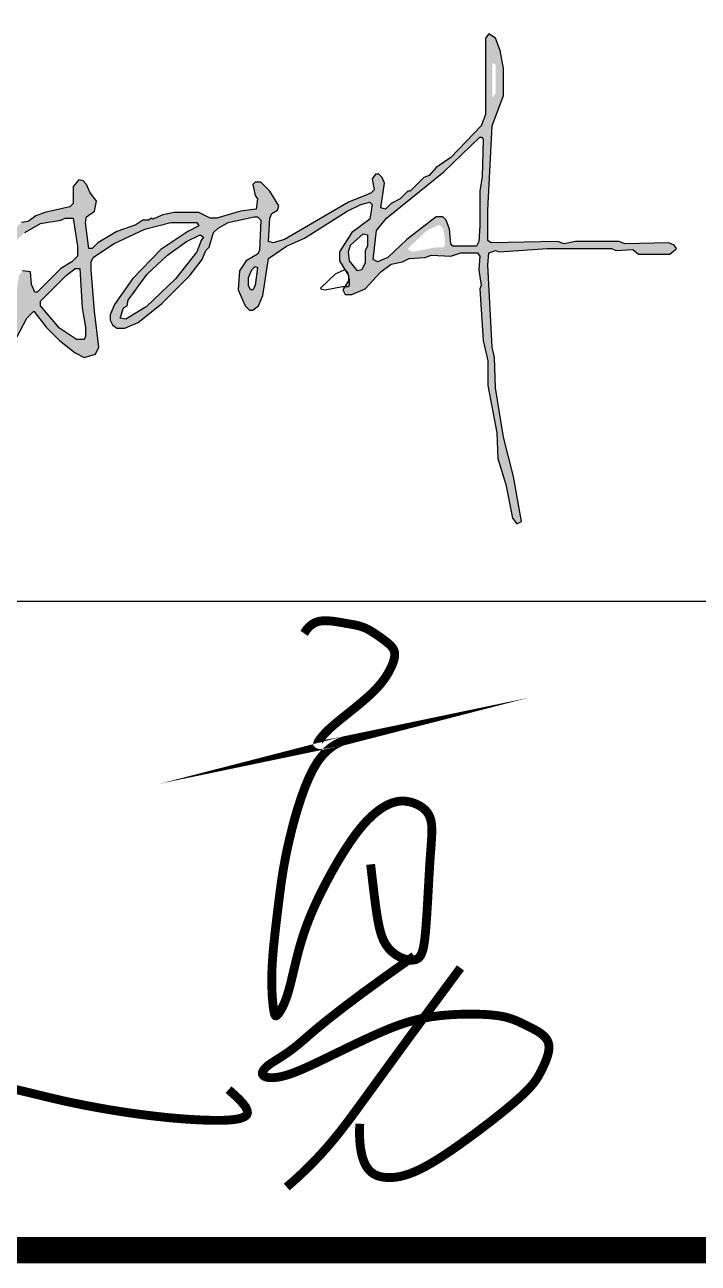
# Model space of a CAD drawing. Extents: x 1680110 to 4798266, y 269661 to 1249705.
# Drawn here: x 2418574 to 2419587, y 666824 to 668686 of the extents above; entities that cross this region are included whole.
import ezdxf

# ---------------------------------------------------------------- set-up
doc = ezdxf.new("R2010")
doc.units = 0
doc.header["$LTSCALE"] = 1000
doc.header["$MEASUREMENT"] = 0
doc.layers.add('0-签名', color=2, linetype='Continuous')
doc.layers.add('图框', color=4, linetype='Continuous')

msp = doc.modelspace()

# ---------------------------------------------------------------- hatches: boundary and pattern name
at = {"linetype": 'Continuous'}
h = msp.add_hatch(color=4, dxfattribs=at)
h.dxf.hatch_style = 1
h.paths.add_polyline_path([(2418347.611075869, 668475.1692259592), (2418349.301075868, 668476.8592259592), (2418345.921075869, 668495.4492259595), (2418335.781075869, 668505.5892259591), (2418318.881075868, 668514.0392259593), (2418276.631075868, 668520.7992259591), (2418266.491075869, 668525.869225959), (2418264.801075868, 668524.1792259595), (2418244.521075869, 668529.2492259593), (2418229.311075868, 668527.5592259589), (2418222.551075868, 668520.7992259591), (2418222.551075868, 668510.6592259594), (2418237.761075869, 668514.0392259593), (2418241.141075868, 668510.6592259594), (2418254.661075869, 668507.2792259596), (2418283.391075868, 668507.2792259596), (2418291.841075869, 668502.2092259593), (2418300.291075869, 668502.2092259593), (2418310.431075869, 668497.1392259594), (2418320.571075869, 668497.1392259594), (2418334.091075869, 668486.9992259593), (2418335.781075869, 668465.0292259596), (2418332.401075869, 668463.3392259591), (2418329.021075869, 668449.8192259591), (2418320.571075869, 668436.2992259591), (2418325.641075868, 668431.2292259593), (2418340.851075869, 668449.8192259591), (2418347.611075869, 668463.3392259591)], flags=17)
h.paths.add_polyline_path([(2418545.341075869, 668309.5492259591), (2418547.031075869, 668311.2392259595), (2418535.201075869, 668329.8292259594), (2418518.301075868, 668343.3492259594), (2418511.541075869, 668345.0392259593), (2418506.471075868, 668339.969225959), (2418506.471075868, 668334.8992259592), (2418521.681075869, 668317.9992259593), (2418513.231075868, 668314.619225959), (2418501.401075869, 668314.619225959), (2418476.051075868, 668306.1692259592), (2418465.911075869, 668380.5292259596), (2418459.151075869, 668392.3592259592), (2418454.081075869, 668392.3592259592), (2418450.701075869, 668388.9792259593), (2418450.701075869, 668360.2492259593), (2418455.771075869, 668346.7292259593), (2418455.771075869, 668329.8292259594), (2418459.151075869, 668317.9992259593), (2418459.151075869, 668302.7892259593), (2418450.701075869, 668297.719225959), (2418440.561075868, 668297.719225959), (2418430.421075869, 668292.6492259592), (2418349.301075868, 668272.369225959), (2418334.091075869, 668265.6092259592), (2418308.741075869, 668260.5392259593), (2418236.071075869, 668236.8792259592), (2418242.831075869, 668243.6392259594), (2418242.831075869, 668247.0192259589), (2418290.151075869, 668289.2692259589), (2418366.201075869, 668370.3892259594), (2418420.281075869, 668431.2292259593), (2418479.431075869, 668507.2792259596), (2418499.711075868, 668541.0792259594), (2418525.061075868, 668596.8492259594), (2418530.131075868, 668630.6492259592), (2418525.061075868, 668650.9292259595), (2418509.851075869, 668667.8292259594), (2418494.641075868, 668676.2792259596), (2418460.841075869, 668684.7292259593), (2418435.491075869, 668686.4192259592), (2418405.071075869, 668677.969225959), (2418357.751075869, 668650.9292259595), (2418318.881075868, 668618.8192259591), (2418307.051075868, 668612.0592259589), (2418300.291075869, 668605.2992259591), (2418301.981075868, 668600.2292259593), (2418310.431075869, 668601.9192259592), (2418340.851075869, 668620.5092259591), (2418359.441075869, 668637.4092259594), (2418406.761075869, 668664.4492259595), (2418430.421075869, 668672.8992259592), (2418452.391075868, 668672.8992259592), (2418460.841075869, 668669.5192259589), (2418464.221075868, 668671.2092259593), (2418467.601075869, 668667.8292259594), (2418494.641075868, 668659.3792259592), (2418501.401075869, 668650.9292259595), (2418511.541075869, 668645.8592259592), (2418514.921075869, 668637.4092259594), (2418513.231075868, 668608.6792259595), (2418498.021075869, 668583.3292259594), (2418498.021075869, 668578.2592259591), (2418477.741075869, 668539.3892259594), (2418479.431075869, 668536.0092259591), (2418464.221075868, 668512.3492259594), (2418462.531075869, 668505.5892259591), (2418452.391075868, 668497.1392259594), (2418450.701075869, 668490.3792259592), (2418389.861075869, 668414.3292259594), (2418305.361075869, 668323.0692259591), (2418286.771075869, 668306.1692259592), (2418281.701075869, 668297.719225959), (2418222.551075868, 668243.6392259594), (2418224.241075869, 668265.6092259592), (2418220.861075869, 668287.5792259594), (2418214.101075869, 668299.4092259594), (2418197.201075869, 668312.9292259595), (2418166.781075869, 668312.9292259595), (2418134.671075869, 668306.1692259592), (2418105.941075869, 668292.6492259592), (2418092.421075869, 668289.2692259589), (2418083.971075868, 668282.5092259591), (2418060.311075868, 668272.369225959), (2418036.651075869, 668257.1592259594), (2418036.651075869, 668247.0192259589), (2418045.101075869, 668241.9492259595), (2418063.691075869, 668257.1592259594), (2418116.081075869, 668282.5092259591), (2418131.291075869, 668285.8892259594), (2418138.051075868, 668290.9592259593), (2418183.681075869, 668299.4092259594), (2418197.201075869, 668294.3392259591), (2418203.961075868, 668287.5792259594), (2418207.341075869, 668279.1292259592), (2418207.341075869, 668250.3992259592), (2418200.581075869, 668226.7392259595), (2418187.061075868, 668211.5292259596), (2418190.441075869, 668194.6292259592), (2418171.851075869, 668169.2792259596), (2418158.331075869, 668160.8292259594), (2418149.881075868, 668160.8292259594), (2418122.841075869, 668170.969225959), (2418117.771075869, 668170.969225959), (2418114.391075868, 668164.2092259593), (2418121.151075869, 668157.4492259595), (2418139.741075869, 668150.6892259592), (2418158.331075869, 668148.9992259593), (2418173.541075869, 668155.7592259591), (2418188.751075869, 668169.2792259596), (2418210.721075868, 668203.0792259594), (2418219.171075869, 668211.5292259596), (2418246.211075868, 668225.0492259591), (2418258.041075869, 668226.7392259595), (2418264.801075868, 668231.8092259589), (2418283.391075868, 668235.1892259592), (2418339.161075869, 668253.7792259596), (2418386.481075868, 668263.9192259592), (2418391.551075868, 668267.2992259591), (2418405.071075869, 668268.9892259595), (2418420.281075869, 668275.7492259593), (2418435.491075869, 668277.4392259592), (2418457.461075868, 668284.1992259595), (2418460.841075869, 668282.5092259591), (2418460.841075869, 668137.1692259592), (2418457.461075868, 668118.5792259594), (2418440.561075868, 668106.7492259593), (2418440.561075868, 668096.6092259592), (2418443.941075869, 668089.8492259594), (2418457.461075868, 668079.7092259593), (2418467.601075869, 668088.1592259594), (2418474.361075869, 668110.1292259592), (2418477.741075869, 668154.0692259591), (2418477.741075869, 668284.1992259595), (2418482.811075868, 668290.9592259593), (2418516.611075869, 668299.4092259594), (2418536.891075868, 668301.0992259594)])
h.paths.add_polyline_path([(2418665.331075869, 668231.8092259589), (2418665.331075869, 668218.2892259593), (2418663.641075868, 668213.219225959), (2418651.811075868, 668213.219225959), (2418626.461075868, 668230.119225959), (2418597.731075868, 668263.9192259592), (2418597.731075868, 668270.6792259595), (2418636.601075869, 668309.5492259591), (2418650.121075869, 668319.6892259592), (2418656.881075868, 668319.6892259592), (2418660.261075869, 668260.5392259593)], flags=16)
h.paths.add_polyline_path([(2418842.781075869, 668367.0092259591), (2418839.401075869, 668361.9392259592), (2418832.641075868, 668345.0392259593), (2418800.531075869, 668304.4792259593), (2418756.591075869, 668262.2292259593), (2418726.171075869, 668243.6392259594), (2418717.721075868, 668245.3292259594), (2418722.791075869, 668260.5392259593), (2418727.861075869, 668263.9192259592), (2418729.551075868, 668272.369225959), (2418758.281075869, 668311.2392259595), (2418788.701075869, 668339.969225959), (2418817.431075869, 668360.2492259593), (2418837.711075868, 668370.3892259594)], flags=16)
h.paths.add_polyline_path([(2418923.901075869, 668321.3792259592), (2418920.521075869, 668294.3392259591), (2418917.141075868, 668287.5792259594), (2418913.761075869, 668287.5792259594), (2418910.381075868, 668294.3392259591), (2418910.381075868, 668306.1692259592), (2418915.451075869, 668317.9992259593), (2418920.521075869, 668323.0692259591)], flags=16)
h.paths.add_polyline_path([(2419089.521075869, 668370.3892259594), (2419089.521075869, 668353.4892259595), (2419086.141075868, 668346.7292259593), (2419086.141075868, 668328.1392259594), (2419081.071075869, 668317.9992259593), (2419074.311075868, 668316.3092259589), (2419062.481075868, 668331.5192259589), (2419060.791075869, 668345.0392259593), (2419064.171075869, 668355.1792259595), (2419082.761075869, 668372.0792259594)], flags=16)
h.paths.add_polyline_path([(2419206.131075868, 668365.3192259591), (2419206.131075868, 668355.1792259595), (2419204.441075869, 668351.7992259591), (2419192.611075869, 668351.7992259591), (2419158.811075868, 668345.0392259593), (2419152.051075868, 668346.7292259593), (2419150.361075869, 668350.1092259592), (2419179.091075869, 668377.1492259592), (2419197.681075869, 668385.5992259594), (2419202.751075869, 668380.5292259596)], flags=16)
h.paths.add_polyline_path([(2419263.591075869, 668514.0392259593), (2419261.901075869, 668458.2692259589), (2419258.521075869, 668436.2992259591), (2419258.521075869, 668383.9092259594), (2419256.831075869, 668360.2492259593), (2419253.451075869, 668353.4892259595), (2419217.961075868, 668353.4892259595), (2419214.581075869, 668356.869225959), (2419212.891075868, 668378.8392259591), (2419207.821075869, 668392.3592259592), (2419202.751075869, 668397.4292259595), (2419192.611075869, 668397.4292259595), (2419148.671075869, 668363.6292259592), (2419119.941075869, 668336.5892259591), (2419104.731075868, 668329.8292259594), (2419097.971075868, 668333.2092259593), (2419103.041075869, 668377.1492259592), (2419118.251075869, 668395.7392259595), (2419204.441075869, 668465.0292259596), (2419258.521075869, 668517.4192259592), (2419261.901075869, 668517.4192259592)], flags=16)
h.paths.add_polyline_path([(2419282.181075869, 668625.5792259594), (2419282.181075869, 668603.6092259592), (2419282.181075869, 668583.3292259594), (2419277.111075869, 668576.5692259591), (2419277.111075869, 668627.2692259589), (2419278.801075868, 668628.9592259593)], flags=16)
h.paths.add_polyline_path([(2419552.581075869, 668348.4192259592), (2419554.271075869, 668350.1092259592), (2419550.891075868, 668355.1792259595), (2419542.441075869, 668358.5592259589), (2419476.531075869, 668356.869225959), (2419468.081075869, 668360.2492259593), (2419402.171075869, 668360.2492259593), (2419385.271075869, 668356.869225959), (2419375.131075868, 668360.2492259593), (2419275.421075869, 668358.5592259589), (2419270.351075869, 668361.9392259592), (2419270.351075869, 668407.5692259591), (2419277.111075869, 668534.3192259591), (2419294.011075869, 668579.9492259595), (2419294.011075869, 668620.5092259591), (2419288.941075869, 668647.5492259591), (2419282.181075869, 668666.1392259594), (2419272.041075869, 668672.8992259592), (2419266.971075868, 668666.1392259594), (2419266.971075868, 668551.219225959), (2419260.211075868, 668534.3192259591), (2419214.581075869, 668486.9992259593), (2419192.611075869, 668471.7892259593), (2419182.471075868, 668459.9592259593), (2419174.021075869, 668456.5792259594), (2419153.741075869, 668436.2992259591), (2419150.361075869, 668436.2992259591), (2419138.531075869, 668424.469225959), (2419125.011075869, 668417.7092259593), (2419116.561075868, 668409.2592259591), (2419109.801075868, 668410.9492259595), (2419114.871075869, 668448.1292259592), (2419111.491075869, 668456.5792259594), (2419106.421075869, 668461.6492259592), (2419101.351075869, 668461.6492259592), (2419096.281075869, 668454.8892259594), (2419099.661075869, 668437.9892259595), (2419094.591075869, 668432.9192259592), (2419060.791075869, 668419.3992259592), (2418964.461075868, 668363.6292259592), (2418947.561075868, 668358.5592259589), (2418940.801075868, 668360.2492259593), (2418942.491075869, 668395.7392259595), (2418945.871075869, 668402.4992259593), (2418954.321075869, 668407.5692259591), (2418956.011075869, 668414.3292259594), (2418942.491075869, 668436.2992259591), (2418928.971075868, 668449.8192259591), (2418920.521075869, 668449.8192259591), (2418917.141075868, 668446.4392259592), (2418920.521075869, 668429.5392259593), (2418923.901075869, 668424.469225959), (2418922.211075868, 668409.2592259591), (2418898.551075868, 668405.8792259592), (2418863.061075868, 668395.7392259595), (2418852.921075869, 668395.7392259595), (2418836.021075869, 668404.1892259592), (2418798.841075869, 668404.1892259592), (2418781.941075869, 668400.8092259589), (2418766.731075868, 668394.0492259591), (2418765.041075869, 668395.7392259595), (2418759.971075868, 668392.3592259592), (2418751.521075869, 668392.3592259592), (2418741.381075868, 668385.5992259594), (2418712.651075869, 668375.4592259593), (2418683.921075869, 668358.5592259589), (2418675.471075868, 668350.1092259592), (2418670.401075869, 668350.1092259592), (2418665.331075869, 668388.9792259593), (2418667.021075869, 668397.4292259595), (2418678.851075869, 668405.8792259592), (2418682.231075868, 668421.0892259591), (2418672.091075869, 668434.6092259592), (2418667.021075869, 668446.4392259592), (2418661.951075869, 668451.5092259591), (2418655.191075869, 668453.1992259595), (2418646.741075869, 668443.0592259589), (2418646.741075869, 668417.7092259593), (2418641.671075869, 668412.6392259594), (2418604.491075869, 668404.1892259592), (2418590.971075868, 668399.119225959), (2418579.141075868, 668390.6692259592), (2418569.001075869, 668388.9792259593), (2418558.861075869, 668378.8392259591), (2418550.411075869, 668375.4592259593), (2418540.271075869, 668360.2492259593), (2418545.341075869, 668353.4892259595), (2418553.791075869, 668355.1792259595), (2418574.071075869, 668373.7692259589), (2418597.731075868, 668387.2892259593), (2418628.151075869, 668392.3592259592), (2418634.911075869, 668395.7392259595), (2418646.741075869, 668395.7392259595), (2418653.501075869, 668353.4892259595), (2418653.501075869, 668338.2792259596), (2418645.051075868, 668329.8292259594), (2418628.151075869, 668319.6892259592), (2418592.661075869, 668284.1992259595), (2418589.281075869, 668284.1992259595), (2418584.211075868, 668296.0292259596), (2418582.521075869, 668314.619225959), (2418570.691075869, 668316.3092259589), (2418565.621075869, 668309.5492259591), (2418557.171075869, 668255.469225959), (2418553.791075869, 668250.3992259592), (2418553.791075869, 668240.2592259591), (2418547.031075869, 668226.7392259595), (2418547.031075869, 668214.9092259594), (2418550.411075869, 668211.5292259596), (2418557.171075869, 668211.5292259596), (2418562.241075869, 668216.5992259594), (2418577.451075869, 668245.3292259594), (2418587.591075869, 668255.469225959), (2418606.181075869, 668231.8092259589), (2418626.461075868, 668211.5292259596), (2418650.121075869, 668192.9392259592), (2418663.641075868, 668186.1792259595), (2418680.541075869, 668191.2492259593), (2418685.611075869, 668201.3892259594), (2418678.851075869, 668255.469225959), (2418673.781075869, 668317.9992259593), (2418673.781075869, 668329.8292259594), (2418677.161075869, 668336.5892259591), (2418707.581075869, 668356.869225959), (2418754.901075869, 668378.8392259591), (2418793.771075869, 668388.9792259593), (2418832.641075868, 668388.9792259593), (2418836.021075869, 668383.9092259594), (2418819.121075869, 668375.4592259593), (2418778.561075868, 668348.4192259592), (2418736.311075868, 668304.4792259593), (2418709.271075869, 668265.6092259592), (2418702.511075869, 668250.3992259592), (2418702.511075869, 668241.9492259595), (2418705.891075868, 668235.1892259592), (2418712.651075869, 668230.119225959), (2418724.481075868, 668230.119225959), (2418744.761075869, 668238.5692259591), (2418780.251075869, 668267.2992259591), (2418822.501075869, 668309.5492259591), (2418841.091075869, 668333.2092259593), (2418846.161075869, 668346.7292259593), (2418851.231075868, 668351.7992259591), (2418857.991075869, 668373.7692259589), (2418864.751075869, 668380.5292259596), (2418879.961075868, 668388.9792259593), (2418918.831075869, 668397.4292259595), (2418923.901075869, 668397.4292259595), (2418928.971075868, 668392.3592259592), (2418927.281075869, 668346.7292259593), (2418923.901075869, 668341.6592259594), (2418907.001075869, 668331.5192259589), (2418896.861075869, 668316.3092259589), (2418895.171075869, 668287.5792259594), (2418905.311075868, 668263.9192259592), (2418912.071075869, 668257.1592259594), (2418917.141075868, 668257.1592259594), (2418925.591075869, 668263.9192259592), (2418932.351075869, 668279.1292259592), (2418940.801075868, 668334.8992259592), (2418967.841075869, 668353.4892259595), (2418994.881075868, 668365.3192259591), (2419059.101075869, 668405.8792259592), (2419079.381075868, 668416.0192259589), (2419092.901075869, 668419.3992259592), (2419096.281075869, 668416.0192259589), (2419092.901075869, 668394.0492259591), (2419065.861075869, 668373.7692259589), (2419047.271075869, 668345.0392259593), (2419047.271075869, 668331.5192259589), (2419060.791075869, 668309.5492259591), (2419060.791075869, 668301.0992259594), (2419052.341075869, 668287.5792259594), (2419055.721075868, 668280.8192259591), (2419065.861075869, 668280.8192259591), (2419086.141075868, 668289.2692259589), (2419109.801075868, 668314.619225959), (2419125.011075869, 668326.4492259595), (2419141.911075869, 668329.8292259594), (2419152.051075868, 668334.8992259592), (2419175.711075868, 668336.5892259591), (2419185.851075869, 668339.969225959), (2419214.581075869, 668338.2792259596), (2419229.791075869, 668343.3492259594), (2419255.141075868, 668343.3492259594), (2419258.521075869, 668338.2792259596), (2419256.831075869, 668317.9992259593), (2419260.211075868, 668294.3392259591), (2419258.521075869, 668289.2692259589), (2419263.591075869, 668211.5292259596), (2419270.351075869, 668181.1092259592), (2419270.351075869, 668143.9292259595), (2419283.871075869, 668072.9492259595), (2419285.561075868, 668034.0792259594), (2419297.391075868, 667995.2092259593), (2419307.531075869, 667944.5092259591), (2419314.291075869, 667936.0592259589), (2419321.051075868, 667939.4392259592), (2419309.221075868, 668007.0392259593), (2419294.011075869, 668066.1892259592), (2419282.181075869, 668140.5492259591), (2419280.491075869, 668186.1792259595), (2419277.111075869, 668201.3892259594), (2419270.351075869, 668324.7592259591), (2419272.041075869, 668343.3492259594), (2419282.181075869, 668346.7292259593), (2419287.251075869, 668345.0392259593), (2419359.921075869, 668350.1092259592), (2419456.251075869, 668350.1092259592), (2419463.011075869, 668346.7292259593), (2419488.361075869, 668348.4192259592), (2419496.811075868, 668341.6592259594), (2419544.131075868, 668341.6592259594)])

# ---------------------------------------------------------------- linework, layer by layer
at = {"color": 4, "linetype": 'Continuous'}
for points in [[(2419552.581075869, 668348.4192259592), (2419554.271075869, 668350.1092259592), (2419550.891075868, 668355.1792259595), (2419542.441075869, 668358.5592259589), (2419476.531075869, 668356.869225959), (2419468.081075869, 668360.2492259593), (2419402.171075869, 668360.2492259593), (2419385.271075869, 668356.869225959), (2419375.131075868, 668360.2492259593), (2419275.421075869, 668358.5592259589), (2419270.351075869, 668361.9392259592), (2419270.351075869, 668407.5692259591), (2419277.111075869, 668534.3192259591), (2419294.011075869, 668579.9492259595), (2419294.011075869, 668620.5092259591), (2419288.941075869, 668647.5492259591), (2419282.181075869, 668666.1392259594), (2419272.041075869, 668672.8992259592), (2419266.971075868, 668666.1392259594), (2419266.971075868, 668551.219225959), (2419260.211075868, 668534.3192259591), (2419214.581075869, 668486.9992259593), (2419192.611075869, 668471.7892259593), (2419182.471075868, 668459.9592259593), (2419174.021075869, 668456.5792259594), (2419153.741075869, 668436.2992259591), (2419150.361075869, 668436.2992259591), (2419138.531075869, 668424.469225959), (2419125.011075869, 668417.7092259593), (2419116.561075868, 668409.2592259591), (2419109.801075868, 668410.9492259595), (2419114.871075869, 668448.1292259592), (2419111.491075869, 668456.5792259594), (2419106.421075869, 668461.6492259592), (2419101.351075869, 668461.6492259592), (2419096.281075869, 668454.8892259594), (2419099.661075869, 668437.9892259595), (2419094.591075869, 668432.9192259592), (2419060.791075869, 668419.3992259592), (2418964.461075868, 668363.6292259592), (2418947.561075868, 668358.5592259589), (2418940.801075868, 668360.2492259593), (2418942.491075869, 668395.7392259595), (2418945.871075869, 668402.4992259593), (2418954.321075869, 668407.5692259591), (2418956.011075869, 668414.3292259594), (2418942.491075869, 668436.2992259591), (2418928.971075868, 668449.8192259591), (2418920.521075869, 668449.8192259591), (2418917.141075868, 668446.4392259592), (2418920.521075869, 668429.5392259593), (2418923.901075869, 668424.469225959), (2418922.211075868, 668409.2592259591), (2418898.551075868, 668405.8792259592), (2418863.061075868, 668395.7392259595), (2418852.921075869, 668395.7392259595), (2418836.021075869, 668404.1892259592), (2418798.841075869, 668404.1892259592), (2418781.941075869, 668400.8092259589), (2418766.731075868, 668394.0492259591), (2418765.041075869, 668395.7392259595), (2418759.971075868, 668392.3592259592), (2418751.521075869, 668392.3592259592), (2418741.381075868, 668385.5992259594), (2418712.651075869, 668375.4592259593), (2418683.921075869, 668358.5592259589), (2418675.471075868, 668350.1092259592), (2418670.401075869, 668350.1092259592), (2418665.331075869, 668388.9792259593), (2418667.021075869, 668397.4292259595), (2418678.851075869, 668405.8792259592), (2418682.231075868, 668421.0892259591), (2418672.091075869, 668434.6092259592), (2418667.021075869, 668446.4392259592), (2418661.951075869, 668451.5092259591), (2418655.191075869, 668453.1992259595), (2418646.741075869, 668443.0592259589), (2418646.741075869, 668417.7092259593), (2418641.671075869, 668412.6392259594), (2418604.491075869, 668404.1892259592), (2418590.971075868, 668399.119225959), (2418579.141075868, 668390.6692259592), (2418569.001075869, 668388.9792259593)], [(2419263.591075869, 668514.0392259593), (2419261.901075869, 668458.2692259589), (2419258.521075869, 668436.2992259591), (2419258.521075869, 668383.9092259594), (2419256.831075869, 668360.2492259593), (2419253.451075869, 668353.4892259595), (2419217.961075868, 668353.4892259595), (2419214.581075869, 668356.869225959), (2419212.891075868, 668378.8392259591), (2419207.821075869, 668392.3592259592), (2419202.751075869, 668397.4292259595), (2419192.611075869, 668397.4292259595), (2419148.671075869, 668363.6292259592), (2419119.941075869, 668336.5892259591), (2419104.731075868, 668329.8292259594), (2419097.971075868, 668333.2092259593), (2419103.041075869, 668377.1492259592), (2419118.251075869, 668395.7392259595), (2419204.441075869, 668465.0292259596), (2419258.521075869, 668517.4192259592), (2419261.901075869, 668517.4192259592), (2419263.591075869, 668514.0392259593)], [(2418562.241075869, 668216.5992259594), (2418577.451075869, 668245.3292259594), (2418587.591075869, 668255.469225959), (2418606.181075869, 668231.8092259589), (2418626.461075868, 668211.5292259596), (2418650.121075869, 668192.9392259592), (2418663.641075868, 668186.1792259595), (2418680.541075869, 668191.2492259593), (2418685.611075869, 668201.3892259594), (2418678.851075869, 668255.469225959), (2418673.781075869, 668317.9992259593), (2418673.781075869, 668329.8292259594), (2418677.161075869, 668336.5892259591), (2418707.581075869, 668356.869225959), (2418754.901075869, 668378.8392259591), (2418793.771075869, 668388.9792259593), (2418832.641075868, 668388.9792259593), (2418836.021075869, 668383.9092259594), (2418819.121075869, 668375.4592259593), (2418778.561075868, 668348.4192259592), (2418736.311075868, 668304.4792259593), (2418709.271075869, 668265.6092259592), (2418702.511075869, 668250.3992259592), (2418702.511075869, 668241.9492259595), (2418705.891075868, 668235.1892259592), (2418712.651075869, 668230.119225959), (2418724.481075868, 668230.119225959), (2418744.761075869, 668238.5692259591), (2418780.251075869, 668267.2992259591), (2418822.501075869, 668309.5492259591), (2418841.091075869, 668333.2092259593), (2418846.161075869, 668346.7292259593), (2418851.231075868, 668351.7992259591), (2418857.991075869, 668373.7692259589), (2418864.751075869, 668380.5292259596), (2418879.961075868, 668388.9792259593), (2418918.831075869, 668397.4292259595), (2418923.901075869, 668397.4292259595), (2418928.971075868, 668392.3592259592), (2418927.281075869, 668346.7292259593), (2418923.901075869, 668341.6592259594), (2418907.001075869, 668331.5192259589), (2418896.861075869, 668316.3092259589), (2418895.171075869, 668287.5792259594), (2418905.311075868, 668263.9192259592), (2418912.071075869, 668257.1592259594), (2418917.141075868, 668257.1592259594), (2418925.591075869, 668263.9192259592), (2418932.351075869, 668279.1292259592), (2418940.801075868, 668334.8992259592), (2418967.841075869, 668353.4892259595), (2418994.881075868, 668365.3192259591), (2419059.101075869, 668405.8792259592), (2419079.381075868, 668416.0192259589), (2419092.901075869, 668419.3992259592), (2419096.281075869, 668416.0192259589), (2419092.901075869, 668394.0492259591), (2419065.861075869, 668373.7692259589), (2419047.271075869, 668345.0392259593), (2419047.271075869, 668331.5192259589), (2419060.791075869, 668309.5492259591), (2419060.791075869, 668301.0992259594), (2419052.341075869, 668287.5792259594), (2419055.721075868, 668280.8192259591), (2419065.861075869, 668280.8192259591), (2419086.141075868, 668289.2692259589), (2419109.801075868, 668314.619225959), (2419125.011075869, 668326.4492259595), (2419141.911075869, 668329.8292259594), (2419152.051075868, 668334.8992259592), (2419175.711075868, 668336.5892259591), (2419185.851075869, 668339.969225959), (2419214.581075869, 668338.2792259596), (2419229.791075869, 668343.3492259594), (2419255.141075868, 668343.3492259594), (2419258.521075869, 668338.2792259596), (2419256.831075869, 668317.9992259593), (2419260.211075868, 668294.3392259591), (2419258.521075869, 668289.2692259589), (2419263.591075869, 668211.5292259596), (2419270.351075869, 668181.1092259592), (2419270.351075869, 668143.9292259595), (2419283.871075869, 668072.9492259595), (2419285.561075868, 668034.0792259594), (2419297.391075868, 667995.2092259593), (2419307.531075869, 667944.5092259591), (2419314.291075869, 667936.0592259589), (2419321.051075868, 667939.4392259592), (2419309.221075868, 668007.0392259593), (2419294.011075869, 668066.1892259592), (2419282.181075869, 668140.5492259591), (2419280.491075869, 668186.1792259595), (2419277.111075869, 668201.3892259594), (2419270.351075869, 668324.7592259591), (2419272.041075869, 668343.3492259594), (2419282.181075869, 668346.7292259593), (2419287.251075869, 668345.0392259593), (2419359.921075869, 668350.1092259592), (2419456.251075869, 668350.1092259592), (2419463.011075869, 668346.7292259593), (2419488.361075869, 668348.4192259592), (2419496.811075868, 668341.6592259594), (2419544.131075868, 668341.6592259594), (2419552.581075869, 668348.4192259592)], [(2418574.071075869, 668373.7692259589), (2418597.731075868, 668387.2892259593), (2418628.151075869, 668392.3592259592), (2418634.911075869, 668395.7392259595), (2418646.741075869, 668395.7392259595), (2418653.501075869, 668353.4892259595), (2418653.501075869, 668338.2792259596), (2418645.051075868, 668329.8292259594), (2418628.151075869, 668319.6892259592), (2418592.661075869, 668284.1992259595), (2418589.281075869, 668284.1992259595), (2418584.211075868, 668296.0292259596), (2418582.521075869, 668314.619225959), (2418570.691075869, 668316.3092259589)], [(2418842.781075869, 668367.0092259591), (2418839.401075869, 668361.9392259592), (2418832.641075868, 668345.0392259593), (2418800.531075869, 668304.4792259593), (2418756.591075869, 668262.2292259593), (2418726.171075869, 668243.6392259594), (2418717.721075868, 668245.3292259594), (2418722.791075869, 668260.5392259593), (2418727.861075869, 668263.9192259592), (2418729.551075868, 668272.369225959), (2418758.281075869, 668311.2392259595), (2418788.701075869, 668339.969225959), (2418817.431075869, 668360.2492259593), (2418837.711075868, 668370.3892259594), (2418842.781075869, 668367.0092259591)], [(2419089.521075869, 668370.3892259594), (2419089.521075869, 668353.4892259595), (2419086.141075868, 668346.7292259593), (2419086.141075868, 668328.1392259594), (2419081.071075869, 668317.9992259593), (2419074.311075868, 668316.3092259589), (2419062.481075868, 668331.5192259589), (2419060.791075869, 668345.0392259593), (2419064.171075869, 668355.1792259595), (2419082.761075869, 668372.0792259594), (2419089.521075869, 668370.3892259594)], [(2418665.331075869, 668231.8092259589), (2418665.331075869, 668218.2892259593), (2418663.641075868, 668213.219225959), (2418651.811075868, 668213.219225959), (2418626.461075868, 668230.119225959), (2418597.731075868, 668263.9192259592), (2418597.731075868, 668270.6792259595), (2418636.601075869, 668309.5492259591), (2418650.121075869, 668319.6892259592), (2418656.881075868, 668319.6892259592), (2418660.261075869, 668260.5392259593), (2418665.331075869, 668231.8092259589)], [(2418923.901075869, 668321.3792259592), (2418920.521075869, 668294.3392259591), (2418917.141075868, 668287.5792259594), (2418913.761075869, 668287.5792259594), (2418910.381075868, 668294.3392259591), (2418910.381075868, 668306.1692259592), (2418915.451075869, 668317.9992259593), (2418920.521075869, 668323.0692259591), (2418923.901075869, 668321.3792259592)], [(2419062.165229855, 668302.6807609383), (2419062.165229855, 668294.880760938), (2419060.865229855, 668292.2807609384), (2419051.765229855, 668292.2807609384), (2419025.765229855, 668287.0807609382), (2419020.565229855, 668288.380760938), (2419019.265229855, 668290.9807609381), (2419041.365229855, 668311.7807609384), (2419055.665229855, 668318.2807609384), (2419059.565229855, 668314.380760938), (2419062.165229855, 668302.6807609383)]]:
    msp.add_lwpolyline(points, dxfattribs=at)
at = {"layer": '0-签名', "color": 4, "const_width": 13.33333200047491}
for points in [[(2418994.123377939, 667771.1905001014), (2418997.992104864, 667776.7983184768), (2419001.936938863, 667781.1992524954), (2419005.947007099, 667784.5336378972), (2419010.011436733, 667786.9418104218), (2419014.119354926, 667788.5641058089), (2419018.259888839, 667789.5408597981), (2419022.422165635, 667790.0124081288), (2419026.595312474, 667790.1190865411), (2419030.767550653, 667789.9840282361), (2419034.923478001, 667789.6615562612), (2419039.046786485, 667789.1887911261), (2419043.12116807, 667788.6028533402), (2419047.130314718, 667787.9408634125), (2419051.057918397, 667787.2399418525), (2419054.887671071, 667786.5372091696), (2419058.603264705, 667785.8697858731), (2419062.195337343, 667785.2610608878), (2419065.68231135, 667784.6794968004), (2419069.089555166, 667784.0798246133), (2419072.442437235, 667783.4167753285), (2419075.766326, 667782.6450799479), (2419079.086589903, 667781.7194694743), (2419082.428597387, 667780.5946749098), (2419085.817716894, 667779.2254272563), (2419089.270558766, 667777.5818489838), (2419092.768700927, 667775.6956284327), (2419096.284963206, 667773.6138454102), (2419099.792165427, 667771.3835797246), (2419103.263127415, 667769.0519111833), (2419106.670668994, 667766.6659195946), (2419109.98760999, 667764.2726847659), (2419113.18677023, 667761.9192865047), (2419116.238553311, 667759.638922108), (2419119.103697934, 667757.409258826), (2419121.740526573, 667755.1940813981), (2419124.107361703, 667752.957174563), (2419126.162525796, 667750.6623230603), (2419127.864341329, 667748.2733116293), (2419129.171130775, 667745.7539250088), (2419130.041216608, 667743.067947938), (2419130.445605756, 667740.1876153421), (2419130.406042967, 667737.1189628892), (2419129.956957437, 667733.8764764332), (2419129.132778368, 667730.474641828), (2419127.967934959, 667726.9279449278), (2419126.49685641, 667723.2508715863), (2419124.75397192, 667719.4579076575), (2419122.77371069, 667715.5635389957), (2419120.573535008, 667711.5755350372), (2419118.103039522, 667707.4747995505), (2419115.294851972, 667703.2355198868), (2419112.081600094, 667698.8318833975), (2419108.395911628, 667694.2380774337), (2419104.170414311, 667689.4282893465), (2419099.337735882, 667684.3767064869), (2419093.830504077, 667679.0575162064), (2419087.625904908, 667673.4659607733), (2419080.879357465, 667667.6815021244), (2419073.790839111, 667661.8046571146), (2419066.560327208, 667655.9359425978), (2419059.387799119, 667650.175875428), (2419052.473232207, 667644.62497246), (2419046.016603834, 667639.383750548), (2419040.217891363, 667634.552726546), (2419035.229493983, 667630.2089479257), (2419031.013498187, 667626.335584628), (2419027.484412296, 667622.8923372118), (2419024.55674463, 667619.8389062347), (2419022.145003509, 667617.1349922557), (2419020.163697255, 667614.7402958326), (2419018.527334186, 667612.6145175238), (2419017.150422623, 667610.717357888), (2419015.981047788, 667609.0185538231), (2419015.101602503, 667607.527987586), (2419014.628056494, 667606.2655777739), (2419014.676379483, 667605.2512429837), (2419015.362541195, 667604.5049018118), (2419016.802511354, 667604.0464728557), (2419019.112259686, 667603.895874712), (2419022.407755913, 667604.0730259776), (2419026.71980414, 667604.5782285583), (2419031.738545997, 667605.3333175968), (2419037.068957491, 667606.2405115444), (2419042.316014634, 667607.2020288528), (2419047.084693432, 667608.1200879732), (2419050.979969895, 667608.8969073576), (2419053.606820034, 667609.4347054571), (2419054.570219856, 667609.6357007233), (2419053.590956606, 667609.3831576701), (2419050.85306247, 667608.4845250627), (2419046.656380871, 667606.728297728), (2419041.30075523, 667603.9029704937), (2419035.086028969, 667599.7970381869), (2419028.31204551, 667594.1989956348), (2419021.278648275, 667586.8973376652), (2419014.285680685, 667577.6805591051), (2419007.586894359, 667566.4389858764), (2419001.251673701, 667553.4702682799), (2418995.303311314, 667539.1738877104), (2418989.765099798, 667523.9493255635), (2418984.660331755, 667508.1960632344), (2418980.012299787, 667492.3135821178), (2418975.844296495, 667476.7013636093), (2418972.17961448, 667461.7588891041), (2418969.027176389, 667447.7996812392), (2418966.338425052, 667434.7934276216), (2418964.050433344, 667422.623857099), (2418962.10027414, 667411.1746985201), (2418960.425020315, 667400.3296807337), (2418958.961744745, 667389.9725325879), (2418957.647520303, 667379.9869829313), (2418956.419419867, 667370.2567606125), (2418955.226453618, 667360.6883529121), (2418954.065380984, 667351.2792808426), (2418952.944898695, 667342.049823848), (2418951.873703487, 667333.0202613728), (2418950.860492093, 667324.2108728614), (2418949.913961247, 667315.6419377584), (2418949.042807682, 667307.3337355083), (2418948.255728133, 667299.306545555), (2418947.560452912, 667291.5729218778), (2418946.960846651, 667284.1145165948), (2418946.459807565, 667276.9052563574), (2418946.060233865, 667269.9190678179), (2418945.765023764, 667263.1298776286), (2418945.577075474, 667256.5116124413), (2418945.499287208, 667250.0381989087), (2418945.534557177, 667243.6835636826), (2418945.682884918, 667237.4390155947), (2418945.93267525, 667231.3653921963), (2418946.269434316, 667225.5409132176), (2418946.678668259, 667220.0437983897), (2418947.145883221, 667214.952267443), (2418947.656585344, 667210.3445401079), (2418948.196280772, 667206.2988361152), (2418948.750475648, 667202.8933751957), (2418949.311440239, 667200.1885121007), (2418949.898501319, 667198.1731416666), (2418950.537749788, 667196.8182937499), (2418951.255276546, 667196.0949982075), (2418952.077172493, 667195.9742848963), (2418953.029528527, 667196.4271836736), (2418954.138435549, 667197.4247243957), (2418955.429984459, 667198.9379369199), (2418956.921085804, 667200.951370576), (2418958.591928728, 667203.503652587), (2418960.413522023, 667206.6469296481), (2418962.35687448, 667210.4333484553), (2418964.392994891, 667214.9150557044), (2418966.492892047, 667220.1441980911), (2418968.627574741, 667226.172922311), (2418970.768051764, 667233.0533750599), (2418972.896928367, 667240.808249778), (2418975.043195643, 667249.3424268853), (2418977.247441143, 667258.5313335453), (2418979.550252419, 667268.2503969223), (2418981.992217024, 667278.3750441807), (2418984.613922509, 667288.7807024844), (2418987.455956426, 667299.3427989973), (2418990.558906327, 667309.9367608839), (2418993.956595171, 667320.464088708), (2418997.655787552, 667330.9305766342), (2419001.656483469, 667341.3680922264), (2419005.958682921, 667351.8085030491), (2419010.562385909, 667362.2836766663), (2419015.467592433, 667372.8254806426), (2419020.674302492, 667383.4657825421), (2419026.182516088, 667394.2364499288), (2419031.983052868, 667405.1423114213), (2419038.030011075, 667416.080039852), (2419044.268308603, 667426.9192691076), (2419050.642863343, 667437.5296330749), (2419057.098593186, 667447.7807656402), (2419063.580416025, 667457.5423006903), (2419070.033249752, 667466.6838721117), (2419076.402012258, 667475.0751137912), (2419082.639352099, 667482.6141470113), (2419088.728840481, 667489.3130426389), (2419094.661779272, 667495.212358937), (2419100.429470343, 667500.3526541685), (2419106.02321556, 667504.7744865963), (2419111.434316794, 667508.5184144833), (2419116.654075914, 667511.6249960925), (2419121.673794787, 667514.1347896868), (2419126.491056957, 667516.0864222279), (2419131.128572658, 667517.5107954732), (2419135.615333796, 667518.4368798787), (2419139.980332277, 667518.8936459007), (2419144.25256001, 667518.9100639945), (2419148.461008902, 667518.5151046169), (2419152.634670859, 667517.7377382236), (2419156.802537788, 667516.6069352707), (2419160.974757393, 667515.1424921952), (2419165.086100561, 667513.3275093551), (2419169.052493975, 667511.1359130902), (2419172.78986432, 667508.5416297392), (2419176.214138279, 667505.5185856413), (2419179.241242535, 667502.0407071362), (2419181.787103774, 667498.0819205622), (2419183.767648677, 667493.6161522592), (2419185.126828251, 667488.6042920485), (2419185.920690793, 667482.9550836823), (2419186.233308917, 667476.5642343949), (2419186.148755244, 667469.3274514211), (2419185.75110239, 667461.140441995), (2419185.124422973, 667451.898913351), (2419184.35278961, 667441.4985727238), (2419183.520274919, 667429.835127348), (2419182.695006808, 667416.886366895), (2419181.881334342, 667402.9584107856), (2419181.067661876, 667388.4394608779), (2419180.242393765, 667373.7177190295), (2419179.393934363, 667359.1813870982), (2419178.510688028, 667345.2186669424), (2419177.581059113, 667332.2177604196), (2419176.593451974, 667320.5668693878), (2419175.524191236, 667310.5706647659), (2419174.301282615, 667302.1996937158), (2419172.840652094, 667295.34097246), (2419171.058225659, 667289.881517222), (2419168.869929294, 667285.7083442243), (2419166.191688985, 667282.7084696897), (2419162.939430716, 667280.7689098407), (2419159.029080473, 667279.7766809011), (2419154.421983428, 667279.639078146), (2419149.261161501, 667280.3445130648), (2419143.735055798, 667281.9016761997), (2419138.032107428, 667284.3192580928), (2419132.340757497, 667287.605949286), (2419126.849447114, 667291.7704403222), (2419121.746617385, 667296.821421743), (2419117.220709417, 667302.7675840907), (2419113.401215365, 667309.6958378471), (2419110.18183157, 667318.0059732503), (2419107.397305418, 667328.1760004781), (2419104.882384299, 667340.6839297087), (2419102.471815599, 667356.0077711196), (2419100.000346706, 667374.6255348887), (2419097.302725009, 667397.0152311939), (2419094.213697894, 667423.6548702129)], [(2419159.523947233, 667285.7098516676), (2419115.776111352, 667254.6968921783), (2419080.615308505, 667229.0883467313), (2419052.887710194, 667208.2396251824), (2419031.439487915, 667191.5061373884), (2419015.11681317, 667178.2432932056), (2419002.765857456, 667167.8065024902), (2418993.232792272, 667159.5511750987), (2418985.363789117, 667152.8327208873), (2418978.196841031, 667147.0958750761), (2418971.537227212, 667142.1426743433), (2418965.382048401, 667137.86448073), (2418959.728405335, 667134.1526562778), (2418954.573398756, 667130.8985630284), (2418949.914129402, 667127.9935630235), (2418945.747698013, 667125.3290183047), (2418942.071205327, 667122.7962909135), (2418938.887550316, 667120.309677471), (2418936.222824867, 667117.8752129149), (2418934.108919101, 667115.5218667624), (2418932.577723138, 667113.2786085309), (2418931.661127096, 667111.174407737), (2418931.391021095, 667109.2382338984), (2418931.799295255, 667107.4990565324), (2418932.917839696, 667105.9858451559), (2418934.767431344, 667104.7285351973), (2418937.324394362, 667103.7609257308), (2418940.553939719, 667103.1177817417), (2418944.421278382, 667102.8338682157), (2418948.891621323, 667102.9439501379), (2418953.930179509, 667103.482792494), (2418959.502163912, 667104.4851602697), (2418965.572785498, 667105.9858184495), (2418972.112570375, 667108.0074608919), (2418979.113305193, 667110.5244969438), (2418986.572091741, 667113.4992648243), (2418994.486031803, 667116.894102753), (2419002.85222717, 667120.6713489493), (2419011.667779629, 667124.7933416321), (2419020.929790965, 667129.2224190211), (2419030.635362969, 667133.9209193356), (2419040.760820497, 667138.8434554859), (2419051.1993807, 667143.913739147), (2419061.823483798, 667149.0477566848), (2419072.505570011, 667154.1614944652), (2419083.11807956, 667159.1709388542), (2419093.533452666, 667163.9920762175), (2419103.624129548, 667168.5408929213), (2419113.262550429, 667172.7333753315), (2419122.356910861, 667176.5043404434), (2419130.95842774, 667179.863927771), (2419139.154073291, 667182.8411074568), (2419147.030819743, 667185.4648496442), (2419154.675639324, 667187.7641244765), (2419162.17550426, 667189.7679020964), (2419169.61738678, 667191.5051526473), (2419177.088259111, 667193.004846272), (2419184.656249626, 667194.2930561622), (2419192.314111279, 667195.3842677023), (2419200.035753171, 667196.290069325), (2419207.795084403, 667197.0220494632), (2419215.566014075, 667197.5917965496), (2419223.322451286, 667198.0108990174), (2419231.038305138, 667198.2909452989), (2419238.687484731, 667198.4435238271), (2419246.240033483, 667198.4773258743), (2419253.650532092, 667198.3894540715), (2419260.869695574, 667198.1741138898), (2419267.848238944, 667197.8255107991), (2419274.536877218, 667197.3378502704), (2419280.886325411, 667196.7053377746), (2419286.84729854, 667195.9221787819), (2419292.370511619, 667194.9825787629), (2419297.427456477, 667193.8841232007), (2419302.072732185, 667192.6379176237), (2419306.381714629, 667191.2584475734), (2419310.429779691, 667189.7601985907), (2419314.292303255, 667188.1576562164), (2419318.044661207, 667186.4653059918), (2419321.762229429, 667184.6976334577), (2419325.520383805, 667182.8691241551), (2419329.370824496, 667180.9913664648), (2419333.270548775, 667179.0643601256), (2419337.15287819, 667177.0852077167), (2419340.951134288, 667175.0510118167), (2419344.598638618, 667172.9588750048), (2419348.028712728, 667170.8058998595), (2419351.174678167, 667168.5891889598), (2419353.969856484, 667166.3058448845), (2419356.360131757, 667163.9505561643), (2419358.34163819, 667161.5083551368), (2419359.923072516, 667158.961860092), (2419361.113131468, 667156.2936893195), (2419361.92051178, 667153.4864611091), (2419362.353910187, 667150.5227937502), (2419362.422023422, 667147.3853055331), (2419362.133548218, 667144.0566147467), (2419361.502496562, 667140.528513492), (2419360.564141451, 667136.829489113), (2419359.359071137, 667132.9972027641), (2419357.927873869, 667129.0693156003), (2419356.311137899, 667125.0834887762), (2419354.549451477, 667121.0773834466), (2419352.683402853, 667117.0886607663), (2419350.753580279, 667113.1549818899), (2419348.771581029, 667109.2927630855), (2419346.633038477, 667105.4334410768), (2419344.204595021, 667101.4872076995), (2419341.35289306, 667097.3642547907), (2419337.94457499, 667092.9747741868), (2419333.846283211, 667088.2289577246), (2419328.924660121, 667083.0369972404), (2419323.046348117, 667077.3090845711), (2419316.122925051, 667070.9863133101), (2419308.245710585, 667064.13338408), (2419299.550959836, 667056.8458992612), (2419290.174927918, 667049.219461233), (2419280.253869948, 667041.3496723751), (2419269.924041041, 667033.3321350677), (2419259.321696314, 667025.2624516905), (2419248.58309088, 667017.2362246233), (2419237.833367132, 667009.3471248407), (2419227.153216553, 667001.6810976948), (2419216.612217906, 666994.3221571326), (2419206.27994995, 666987.3543171015), (2419196.225991445, 666980.8615915485), (2419186.519921152, 666974.9279944202), (2419177.23131783, 666969.6375396644), (2419168.42976024, 666965.0742412271), (2419160.168398814, 666961.2989367122), (2419152.434670672, 666958.2797583464), (2419145.199584606, 666955.9616620127), (2419138.434149406, 666954.2896035946), (2419132.109373866, 666953.208538975), (2419126.196266776, 666952.6634240368), (2419120.665836928, 666952.5992146636), (2419115.489093115, 666952.960866738), (2419110.641875936, 666953.7097528029), (2419106.119353234, 666954.8729120394), (2419101.921524658, 666956.493800288), (2419098.048389861, 666958.6158733891), (2419094.499948491, 666961.2825871835), (2419091.276200201, 666964.5373975117), (2419088.377144639, 666968.4237602145), (2419085.802781458, 666972.9851311321), (2419083.555043032, 666978.2543434271), (2419081.643592631, 666984.2217395512), (2419080.080026249, 666990.8670392769), (2419078.87593988, 666998.1699623776), (2419078.042929519, 667006.1102286266), (2419077.592591161, 667014.667557797), (2419077.536520798, 667023.821669662), (2419077.886314426, 667033.5522839945)], [(2419229.286924209, 667267.9104996052), (2419185.934484377, 667209.260904645), (2419150.875109536, 667161.5406029521), (2419122.93401644, 667123.2826271871), (2419100.936421839, 667093.0200100102), (2419083.707542485, 667069.2857840828), (2419070.07259513, 667050.6129820646), (2419058.856796525, 667035.534636617), (2419048.885363421, 667022.5837804003), (2419039.169162368, 667010.5256281564), (2419029.461659097, 666999.0541229536), (2419019.701969135, 666988.0953899409), (2419009.829208011, 666977.5755542674), (2418999.782491253, 666967.4207410825), (2418989.500934389, 666957.5570755355), (2418978.923652946, 666947.9106827757), (2418967.989762452, 666938.4076879522)], [(2418558.376832574, 667085.6273199267), (2418571.296462697, 667082.622891791), (2418583.711879651, 667079.6453236387), (2418595.808416371, 667076.7013058582), (2418607.771405791, 667073.7975288386), (2418619.786180847, 667070.9406829687), (2418632.038074474, 667068.1374586377), (2418644.668329176, 667065.3956297942), (2418657.641825725, 667062.7273046261), (2418670.879354466, 667060.1456748812), (2418684.301705741, 667057.6639323066), (2418697.829669892, 667055.2952686505), (2418711.384037262, 667053.05287566), (2418724.885598194, 667050.9499450832), (2418738.255143031, 667048.9996686674), (2418751.425720594, 667047.2130395878), (2418764.379413623, 667045.5922567298), (2418777.110563337, 667044.1373204066), (2418789.613510956, 667042.8482309311), (2418801.882597697, 667041.724988616), (2418813.912164782, 667040.7675937744), (2418825.696553428, 667039.9760467195), (2418837.230104854, 667039.3503477635), (2418848.478399993, 667038.898506831), (2418859.291978626, 667038.660572288), (2418869.492620245, 667038.684602111), (2418878.902104345, 667039.0186542772), (2418887.342210419, 667039.7107867635), (2418894.634717962, 667040.8090575467), (2418900.601406466, 667042.3615246039), (2418905.064055426, 667044.4162459119), (2418907.874303795, 667047.021593507), (2418909.003228373, 667050.2271956633), (2418908.45176542, 667054.0829947143), (2418906.220851194, 667058.638932993), (2418902.311421956, 667063.9449528338), (2418896.724413964, 667070.0509965691), (2418889.46076348, 667077.0070065331), (2418880.521406761, 667084.8629250588)]]:
    msp.add_lwpolyline(points, dxfattribs=at)
at = {"layer": '图框', "color": 0}
for p, q in [((2414118.225201724, 667819.6544413558), (2419796.214102117, 667819.6544413558)), ((2414118.225201724, 666843.5744413576), (2419796.214102117, 666843.5744413576))]:
    msp.add_line(p, q, dxfattribs=at)
at = {"layer": '图框', "color": 0, "const_width": 39.53124}
msp.add_lwpolyline([(2414118.225201724, 666843.5744413576), (2419796.214102117, 666843.5744413576)], dxfattribs=at)

doc.saveas('drawing.dxf')
